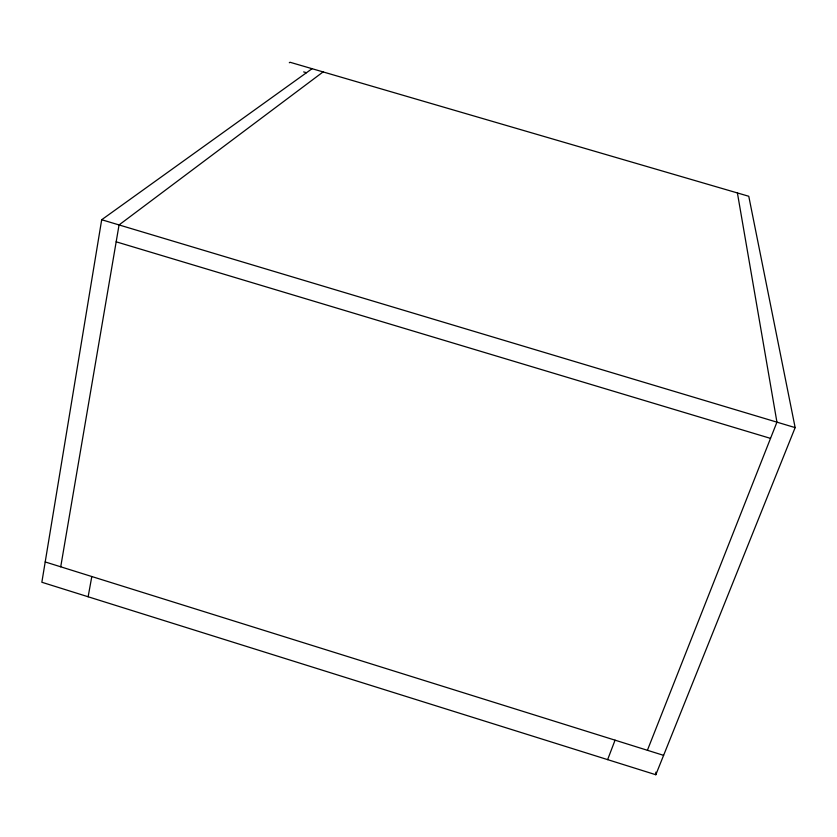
<?xml version="1.0" encoding="UTF-8"?>
<svg xmlns="http://www.w3.org/2000/svg" width="837" height="837" viewBox="0 0 837 837"><rect width="100%" height="100%" fill="white"/><g stroke="black" fill="none" stroke-linecap="round" stroke-linejoin="round"><path stroke-width="1.26" d="M312.075 68.697L101.695 219.733L41.85 582.259L655.821 774.738L655.863 772.132M60.724 566.806L119.053 224.933L323.103 71.919M88.136 596.76L91.808 576.536M607.631 759.63L615.059 740.17M647.399 750.287L776.935 422.151L737.407 192.939M655.821 774.738L795.15 427.613L748.77 196.266L290.041 62.262L289.309 62.744M303.664 71.909L306.457 72.725M101.695 219.733L795.15 427.613M116.165 241.809L770.532 438.389M45.198 561.951L663.605 755.351"/></g></svg>
